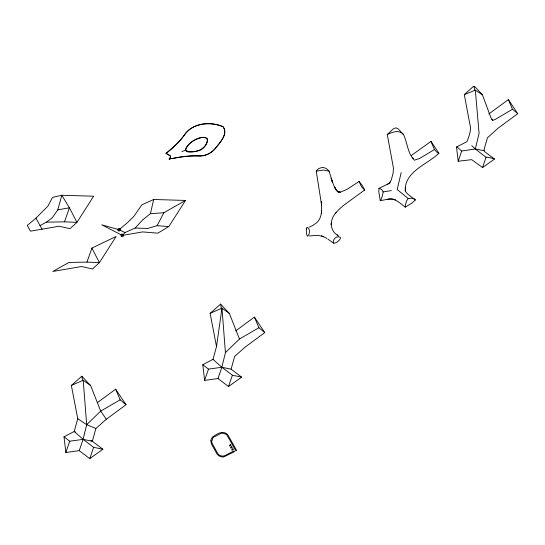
<?xml version="1.0" encoding="UTF-8"?>
<svg xmlns="http://www.w3.org/2000/svg" width="545" height="545" viewBox="0 0 545 545"><rect width="100%" height="100%" fill="white"/><g stroke="black" fill="none" stroke-linecap="round" stroke-linejoin="round"><path stroke-width="0.82" d="M488.824 113.953L508.356 99.619L517.75 113.673L512.47 109.252L495.214 119.437L492.748 120.329L490.916 117.768L482.373 94.701L475.165 86.982L474.014 86.396L472.753 86.968L464.306 94.598L469.824 123.967C471.759 129.948 469.013 136.073 466.976 141.625L456.512 147.041L458.195 161.252L471.677 159.651L482.557 167.553L494.451 159.072L493.988 158.595L487.039 157.158L486.051 157.335L482.557 167.553M383.169 191.915L382.467 195.607L381.044 199.627L380.219 200.553L378.727 191.05L379.156 188.154L381.772 189.728L383.169 191.915L391.365 190.58M494.451 159.072L485.234 152.096L484.103 150.727L484.198 148.894L487.503 137.762L498.137 128.123L517.75 113.673M405.514 187.562L405.589 190.784M321.598 210.861L321.332 213.32L321.666 208.217L321.278 201.568L321.577 204.927L316.25 171.144L317.367 169.631L319.234 168.357L322.769 167.329L326.155 168.398L328.976 170.858L332.47 182.2L331.135 178.14L333.574 184.925L336.599 190.682L334.528 187.228L337.88 191.84L337.062 191.029L339.004 192.303L338.029 191.792L340.243 192.256L339.283 192.065L341.109 191.847L346.743 189.551L359.066 181.458L362.023 185.137L364.734 189.939L343.861 205.158L338.949 209.437L335.236 213.626L336.408 212.141M216.508 346.572L221.965 308.136L229.377 313.47L239.466 338.997L225.432 352.595L221.849 367.262L218 378.543L204.627 380.403L202.774 364.721L212.986 359.359L216.508 346.572L210.111 313.355L220.561 304.124L229.377 313.47M456.512 147.041L456.989 146.959L461.683 151.026L458.195 161.252M359.066 181.458L361.621 186.955L364.673 190.151M321.339 213.224C320.76 217.959 318.219 222.598 313.763 224.656M401.202 172.533L397.182 189.551L408.232 198.516L411.284 198.203L414.588 198.98L415.331 199.981L412.163 202.91L405.289 207.148C400.078 203.346 394.444 197.065 387.243 199.416M150.42 213.695L153.676 199.49L185.498 200.437L168.8 226.597L157.771 233.165L142.64 231.918L122.284 235.406L101.806 224.847L119.103 229.704L125.016 232.558L135.14 228.035L142.824 219.751L150.42 213.695L163.861 212.748L185.498 200.437M71.354 385.451L83.208 380.233L86.675 424.691L83.085 439.359L79.236 450.64L65.87 452.5L64.01 436.818L74.222 431.456L77.744 418.669L71.354 385.451L81.805 376.22L90.62 385.567L100.702 411.094L106.33 419.255L95.879 428.486L92.357 441.273L102.889 449.244L89.768 458.604L79.236 450.64M486.051 157.335L475.315 148.962L479.069 133.396L475.329 90.157L464.306 94.598M46.4 222.162L52.231 217.775L57.804 209.859L61.823 195.26L93.645 196.207L76.947 222.36L69.971 228.689L59.133 226.236L30.431 231.175L27.25 225.473L35.929 218.15L47.912 206.119L52.511 197.399L61.823 195.26L69.419 207.788L76.947 222.36L64.487 221.835L46.4 222.162L39.874 225.684M218 378.543L228.525 386.507L241.646 377.147L231.121 369.176L234.643 356.389L245.093 347.151L264.754 332.614L254.392 317.108L235.658 330.924M329.194 171.219L323.716 170.026L316.25 171.144M65.87 452.5L69.719 441.218L83.085 439.359L92.357 441.273L90.906 440.489M89.768 458.604L93.617 447.322L83.085 439.359L74.222 431.456L75.673 432.24M204.627 380.403L208.483 369.122L221.849 367.262L231.121 369.176M228.525 386.507L232.381 375.226L221.849 367.262L212.986 359.359M64.487 221.835L69.419 207.788L57.804 209.859M86.962 262.111L91.894 248.07L116.119 236.489L99.422 262.642L92.446 268.971L81.607 266.519L52.906 271.458L68.874 262.445L86.962 262.111L99.422 262.642L91.894 248.07M135.14 228.035L147.681 228.457L157.103 225.671L163.861 212.748M378.795 188.543L389.682 183.072L391.337 179.755L393.115 173.133L393.429 168.044L387.284 134.479L393.367 128.831L395.868 127.823L398.184 128.858L403.545 134.574C407.435 142.845 407.612 153.479 414.37 160.182L419.405 158.554L434.46 149.541L436.545 151.823L438.602 153.492L438.923 153.274L430.986 141.407L411.339 155.475M170.551 156.156L170.53 157.117L169.195 159.079L170.565 157.294L170.551 156.156L166.014 153.377C172.99 147.688 179.748 141.632 184.932 134.206C193.291 122.543 210.976 121.433 223.123 126.747C228.573 134.274 219.472 143.103 214.948 148.942C211.317 153.063 206.173 155.85 200.628 155.999C191.52 155.734 182.473 156.476 173.555 158.363M390.513 181.383L389.641 182.725L387.236 184.551M335.27 213.592C329.671 220.044 329.698 230.801 337.675 235.351L337.205 234.97L338.5 235.985M408.232 198.516L406.89 200.403L405.405 204.532L405.289 207.148M122.284 235.406L125.016 232.558M77.744 418.669L86.675 424.691L100.702 411.094L120.173 399.839L125.997 404.71L106.33 419.255M185.361 150.413C187.276 143.526 195.348 138.26 202.44 137.32C213.184 136.557 204.198 150.556 197.978 150.876C169.808 157.948 197.508 131.761 207.373 138.689C207.856 149.126 193.713 154.426 185.464 150.318L181.921 151.51M166.014 153.377C172.561 148.322 179.176 142.456 184.067 135.514C192.113 122.877 210.445 121.167 223.089 126.733C228.491 134.247 219.39 143.028 214.88 148.839C210.915 153.472 204.975 156.054 198.898 155.904C188.863 155.236 178.964 157.089 169.195 159.079M119.103 229.704L127.782 222.38L133.913 216.276L141.918 204.763L153.676 199.49M430.986 141.407L434.46 149.541M97.562 402.523L115.629 389.205L125.997 404.71M438.923 153.274C427.464 164.42 404.24 171.43 405.221 191.043L407.483 193.925L415.331 199.981M239.466 338.997L258.93 327.736L264.754 332.614M313.477 225.221L309.301 227.108M210.111 313.355L221.965 308.136L225.432 352.595M484.103 150.727L475.315 148.962L461.683 151.026M380.219 200.553C385.213 200.165 390.642 197.692 395.541 199.926M169.175 158.888L172.097 158.411M309.437 235.924L317.817 235.311L323.212 236.571M403.545 134.574C398.872 129.24 392.645 132.169 387.284 134.479M157.103 225.671L168.8 226.597M232.381 375.226L241.646 377.147M93.617 447.322L102.889 449.244M475.329 90.157L482.373 94.701M86.675 424.691L95.879 428.486M321.489 235.651L326.905 238.438M166.143 153.458L168.282 154.528M168.8 154.8L170.503 156.231M333.342 243.002L333.792 243.281C336.592 242.825 339.78 240.713 340.516 237.879L340.291 237.361C337.008 234.997 332.368 239.534 333.342 243.002L327.927 239.112M83.208 380.233L90.62 385.567M412.613 157.791L413.696 158.615M202.774 364.721L208.483 369.122M64.01 436.818L69.719 441.218M471.752 145.651L475.315 148.962M491.74 119.266L492.748 120.329M35.929 218.15L42.129 229.268M512.47 109.252L508.356 99.619M254.392 317.108L258.93 327.736M115.629 389.205L120.173 399.839M474.014 86.396L474.824 90.518M321.543 201.384L321.822 202.815M220.561 304.124L221.522 309.104M81.805 376.22L82.602 380.369M331.299 222.966L331.183 224.731L331.299 222.966M210.881 440.816L211.358 443.841L217.108 454.149L218.92 455.906L222.006 456.942A6.254 6.043 1.9 0 0 223.906 456.846L234.527 451.621L234.112 450.872L225.337 455.429C222.687 456.908 218.961 455.893 217.537 453.181L211.978 443.01A5.327 5.15 1.9 0 1 211.733 441.436L212.707 438.316A5.396 5.212 1.9 0 1 213.803 437.131L220.875 433.452A5.423 5.239 1.9 0 1 222.51 433.207L225.787 434.161A5.709 5.518 1.9 0 1 227.047 435.23L235.91 450.906L236.68 450.504L227.715 434.672A6.424 6.213 1.9 0 0 226.264 433.445C221.883 430.591 216.917 434.202 213.231 436.477A6.227 6.022 1.9 0 0 211.964 437.839L211.365 438.95A7.065 6.826 1.9 0 0 210.881 440.816M306.31 229.036L306.549 233.785L307.094 235.651L307.809 236.203C309.785 233.975 310.364 229.234 307.612 227.367L306.794 227.626L306.31 229.036M230.658 444.679L229.37 445.347L229.786 446.089L231.073 445.429L230.658 444.679M231.809 446.743L230.521 447.411L230.944 448.154L232.225 447.493L231.809 446.743M232.96 448.808L231.673 449.475L232.095 450.225L233.376 449.557L232.96 448.808M118.34 230.753A1.328 1.288 1.9 0 0 120.431 229.82A1.328 1.288 1.9 0 0 118.544 228.539A1.328 1.288 1.9 0 0 118.34 230.753M121.521 236.455A1.328 1.288 1.9 0 0 123.613 235.522A1.328 1.288 1.9 0 0 121.726 234.241A1.328 1.288 1.9 0 0 121.521 236.455"/></g></svg>
